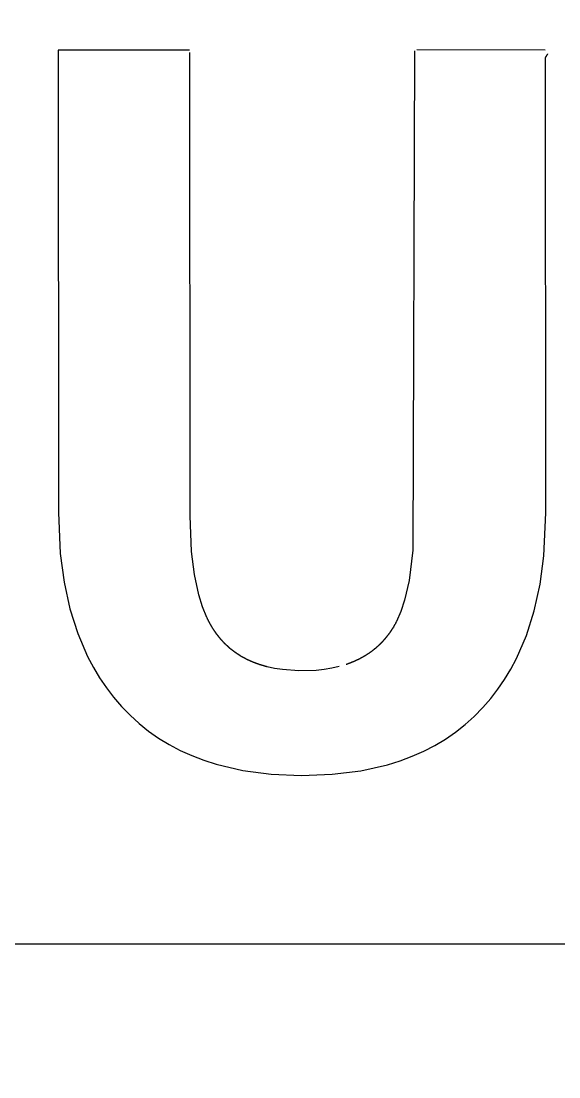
# Model space of a CAD drawing. Header units: millimetres. Extents: x -56261 to 196039, y 9480 to 100001.
# Drawn here: x 33261.166 to 33263.222, y 95866.66 to 95870.694 of the extents above; entities that cross this region are included whole.
import ezdxf

# ---------------------------------------------------------------- set-up
doc = ezdxf.new("R2010")
doc.units = ezdxf.units.MM
doc.set_wipeout_variables(frame=1)
doc.layers.add('SS-AIRCON', color=5, linetype='Continuous')
doc.layers.add('SS-TEXT', color=7, linetype='Continuous')

# ---------------------------------------------------------------- blocks, each defined once
blk = doc.blocks.new('I48T')
at = {"layer": 'SS-AIRCON', "color": 0, "linetype": 'Continuous'}
for p, q in [((617.0001, -191.04143), (628, -191.04143)), ((623.855, -192.01217), (623.7059, -192.04575)), ((624.0151, -191.99219), (623.855, -192.01217)), ((624.1864, -191.98581), (624.0151, -191.99219)), ((624.3568, -191.99304), (624.1864, -191.98581)), ((624.5162, -192.01388), (624.3568, -191.99304)), ((624.6644, -192.04832), (624.5162, -192.01388)), ((623.6355, -192.06764), (623.5679, -192.09293)), ((623.7059, -192.04575), (623.6355, -192.06764)), ((624.7344, -192.07064), (624.6644, -192.04832)), ((624.8016, -192.09637), (624.7344, -192.07064)), ((623.5031, -192.12161), (623.441, -192.1537)), ((623.5679, -192.09293), (623.5031, -192.12161)), ((624.866, -192.12549), (624.8016, -192.09637)), ((624.9277, -192.15801), (624.866, -192.12549)), ((623.3817, -192.18918), (623.3252, -192.22807)), ((623.441, -192.1537), (623.3817, -192.18918)), ((624.9866, -192.19394), (624.9277, -192.15801)), ((625.0427, -192.23326), (624.9866, -192.19394)), ((623.3252, -192.22807), (623.2715, -192.27035)), ((625.096, -192.27598), (625.0427, -192.23326)), ((623.2205, -192.31602), (623.1723, -192.3651)), ((623.2715, -192.27035), (623.2205, -192.31602)), ((625.1466, -192.32209), (625.096, -192.27598)), ((625.1944, -192.37161), (625.1466, -192.32209)), ((623.1723, -192.3651), (623.1282, -192.41578)), ((625.2383, -192.42272), (625.1944, -192.37161)), ((623.1282, -192.41578), (623.088, -192.4679)), ((625.279, -192.47577), (625.2383, -192.42272)), ((623.088, -192.4679), (623.0505, -192.52262)), ((625.3167, -192.53135), (625.279, -192.47577)), ((623.0505, -192.52262), (623.0159, -192.57997)), ((625.3516, -192.58946), (625.3167, -192.53135)), ((623.0159, -192.57997), (622.9841, -192.63992)), ((623.976, -192.59465), (624.0171, -192.58533)), ((624.0171, -192.58533), (624.0603, -192.5783)), ((624.0603, -192.5783), (624.1054, -192.57355)), ((624.1054, -192.57355), (624.2013, -192.57089)), ((624.2013, -192.57089), (624.294, -192.57737)), ((624.294, -192.57737), (624.3374, -192.58404)), ((624.3374, -192.58404), (624.3788, -192.59299)), ((625.3836, -192.6501), (625.3516, -192.58946)), ((622.9841, -192.63992), (622.9289, -192.76769)), ((625.4391, -192.77897), (625.3836, -192.6501)), ((622.9289, -192.76769), (622.885, -192.90594)), ((625.483, -192.91796), (625.4391, -192.77897)), ((623.6315, -192.90248), (623.6562, -192.846)), ((622.885, -192.90594), (622.8524, -193.05467)), ((623.6102, -192.96619), (623.6315, -192.90248)), ((624.7164, -192.86878), (624.7409, -192.92839)), ((623.5849, -193.0753), (623.6102, -192.96619)), ((624.7409, -192.92839), (624.7618, -192.99523)), ((625.5155, -193.06708), (625.483, -192.91796)), ((624.7618, -192.99523), (624.7862, -193.10901)), ((622.8524, -193.05467), (622.8311, -193.2139)), ((623.5635, -193.24602), (623.5849, -193.0753)), ((625.5366, -193.22633), (625.5155, -193.06708)), ((624.7862, -193.10901), (624.8022, -193.23901)), ((622.8311, -193.2139), (622.8201, -193.4547)), ((623.5557, -196.03845), (623.5635, -193.24602)), ((624.8022, -193.23901), (624.8107, -193.43746)), ((625.5468, -193.45644), (625.5366, -193.22633)), ((624.8107, -193.43746), (624.8117, -196.02892)), ((622.8201, -193.4547), (622.8213, -196.00193)), ((625.5477, -196.04178), (625.5466, -193.45638)), ((622.8246, -196.04248), (623.5416, -196.04433))]:
    blk.add_line(p, q, dxfattribs=at)
for points in [[(623.8997, -192.62029), (623.9009, -192.61982, 0.0000249), (623.9022, -192.61935, 0.0000249), (623.9034, -192.61887, 0.0000249), (623.9047, -192.6184, 0.0000249), (623.9059, -192.61793, 0.0000249), (623.9071, -192.61745, 0.000025), (623.9084, -192.61698, 0.000025), (623.9096, -192.6165, 0.000025), (623.9108, -192.61603, 0.000025), (623.9121, -192.61556, 0.000025), (623.9133, -192.61508, 0.000025), (623.9145, -192.61461, 0.000025), (623.9158, -192.61414, 0.000025), (623.917, -192.61366, 0.0000251), (623.9182, -192.61319, 0.000025), (623.9195, -192.61271, 0.0000249), (623.9207, -192.61224, 0.0000251), (623.9219, -192.61177, 0.0000256), (623.9232, -192.61129, 0.0000249), (623.9244, -192.61082, 0.0000233), (623.9256, -192.61035, 0.0000257), (623.9268, -192.60987, 0.0000306), (623.9281, -192.60938, 0.0000233), (623.9293, -192.60892, 0.000008), (623.9304, -192.60851, 0.0000328), (623.9318, -192.60797, 0.0000565), (623.9339, -192.60715, 0.0000277), (623.9367, -192.60607, 0.0000147)], [(624.3789, -192.59292), (624.3802, -192.5933, 0.000021), (624.3815, -192.59368, 0.000021), (624.3828, -192.59406, 0.000021), (624.3841, -192.59444, 0.000021), (624.3854, -192.59482, 0.0000209), (624.3868, -192.5952, 0.0000209), (624.3881, -192.59558, 0.0000209), (624.3894, -192.59596, 0.0000209), (624.3907, -192.59633, 0.0000209), (624.392, -192.59671, 0.0000209), (624.3933, -192.59709, 0.0000209), (624.3946, -192.59747, 0.0000209), (624.3959, -192.59785, 0.0000209), (624.3973, -192.59823, 0.0000209), (624.3986, -192.59861, 0.0000208), (624.3999, -192.59899, 0.0000207), (624.4012, -192.59937, 0.0000208), (624.4025, -192.59975, 0.0000213), (624.4038, -192.60013, 0.0000206), (624.4052, -192.60051, 0.0000193), (624.4065, -192.60088, 0.0000213), (624.4078, -192.60126, 0.0000253), (624.4092, -192.60165, 0.0000192), (624.4104, -192.60202, 0.0000066), (624.4116, -192.60235, 0.0000271), (624.4131, -192.60278, 0.0000465), (624.4154, -192.60344, 0.0000227), (624.4184, -192.6043, 0.000012)], [(624.4184, -192.6043), (624.4196, -192.60474, -0.0000276), (624.4208, -192.60519, -0.0000276), (624.4221, -192.60564, -0.0000275), (624.4233, -192.60608, -0.0000275), (624.4246, -192.60653, -0.0000275), (624.4258, -192.60698, -0.0000275), (624.427, -192.60743, -0.0000275), (624.4283, -192.60788, -0.0000275), (624.4295, -192.60833, -0.0000275), (624.4308, -192.60877, -0.0000274), (624.432, -192.60922, -0.0000274), (624.4333, -192.60967, -0.0000274), (624.4345, -192.61012, -0.0000274), (624.4357, -192.61057, -0.0000274), (624.437, -192.61102, -0.0000274), (624.4382, -192.61147, -0.0000272), (624.4395, -192.61192, -0.0000274), (624.4407, -192.61237, -0.0000279), (624.442, -192.61283, -0.0000271), (624.4432, -192.61328, -0.0000253), (624.4444, -192.61372, -0.0000279), (624.4457, -192.61418, -0.0000333), (624.447, -192.61465, -0.0000252), (624.4482, -192.61508, -0.0000087), (624.4493, -192.61548, -0.0000356), (624.4507, -192.61599, -0.0000612), (624.4528, -192.61678, -0.0000299), (624.4557, -192.6178, -0.0000158)], [(624.4557, -192.6178), (624.4569, -192.61833, 0.0000523), (624.458, -192.61885, 0.0000523), (624.4592, -192.61938, 0.0000523), (624.4604, -192.6199, 0.0000522), (624.4616, -192.62042, 0.0000522), (624.4628, -192.62095, 0.0000522), (624.4639, -192.62147, 0.0000522), (624.4651, -192.62199, 0.0000522), (624.4663, -192.62251, 0.0000522), (624.4675, -192.62304, 0.0000522), (624.4687, -192.62356, 0.0000521), (624.4699, -192.62408, 0.0000521), (624.4711, -192.6246, 0.0000521), (624.4722, -192.62512, 0.0000522), (624.4734, -192.62564, 0.000052), (624.4746, -192.62617, 0.0000517), (624.4758, -192.62669, 0.0000521), (624.477, -192.62721, 0.0000532), (624.4782, -192.62773, 0.0000517), (624.4793, -192.62825, 0.0000482), (624.4805, -192.62877, 0.0000532), (624.4817, -192.62929, 0.0000634), (624.4829, -192.62983, 0.0000481), (624.4841, -192.63033, 0.0000165), (624.4851, -192.63079, 0.0000678), (624.4865, -192.63137, 0.0001166), (624.4885, -192.63227, 0.000057), (624.4912, -192.63345, 0.0000302)], [(623.771, -192.6985), (623.772, -192.69773, 0.0000338), (623.773, -192.69697, 0.0000338), (623.7739, -192.6962, 0.0000338), (623.7749, -192.69543, 0.0000337), (623.7759, -192.69466, 0.0000337), (623.7769, -192.6939, 0.0000337), (623.7778, -192.69313, 0.0000337), (623.7788, -192.69236, 0.0000337), (623.7798, -192.69159, 0.0000337), (623.7807, -192.69082, 0.0000337), (623.7817, -192.69005, 0.0000337), (623.7827, -192.68928, 0.0000336), (623.7837, -192.68851, 0.0000337), (623.7846, -192.68774, 0.0000337), (623.7856, -192.68697, 0.0000336), (623.7866, -192.6862, 0.0000334), (623.7875, -192.68543, 0.0000337), (623.7885, -192.68466, 0.0000343), (623.7895, -192.68389, 0.0000334), (623.7905, -192.68312, 0.0000311), (623.7914, -192.68235, 0.0000344), (623.7924, -192.68158, 0.0000409), (623.7934, -192.68078, 0.0000311), (623.7943, -192.68003, 0.0000107), (623.7952, -192.67936, 0.0000438), (623.7963, -192.67849, 0.0000753), (623.798, -192.67715, 0.0000368), (623.8002, -192.67539, 0.0000195)], [(623.8002, -192.67539), (623.8012, -192.67471), (623.8023, -192.67402), (623.8033, -192.67334), (623.8043, -192.67265), (623.8054, -192.67197), (623.8064, -192.67128), (623.8075, -192.6706), (623.8085, -192.66991), (623.8095, -192.66922), (623.8106, -192.66854), (623.8116, -192.66785), (623.8127, -192.66716), (623.8137, -192.66648), (623.8147, -192.66579), (623.8158, -192.6651), (623.8168, -192.66442), (623.8179, -192.66373), (623.8189, -192.66304, 0.000001), (623.82, -192.66235, 0.000001), (623.821, -192.66166, 0.0000009), (623.822, -192.66098, 0.000001), (623.8231, -192.66029, 0.0000012), (623.8242, -192.65958, 0.0000009), (623.8252, -192.65891, 0.0000003), (623.8261, -192.65831, 0.0000013), (623.8273, -192.65753, 0.0000022), (623.8291, -192.65634, 0.0000011), (623.8315, -192.65477, 0.0000006)], [(623.8315, -192.65477), (623.8326, -192.65416, -0.0000292), (623.8337, -192.65354, -0.0000292), (623.8348, -192.65293, -0.0000292), (623.8359, -192.65231, -0.0000292), (623.837, -192.65169, -0.0000292), (623.8381, -192.65108, -0.0000292), (623.8392, -192.65046, -0.0000292), (623.8403, -192.64984, -0.0000292), (623.8414, -192.64923, -0.0000292), (623.8425, -192.64861, -0.0000292), (623.8436, -192.64799, -0.0000292), (623.8447, -192.64738, -0.0000291), (623.8458, -192.64676, -0.0000291), (623.8469, -192.64615, -0.0000292), (623.848, -192.64553, -0.0000291), (623.8491, -192.64491, -0.0000289), (623.8502, -192.6443, -0.0000292), (623.8513, -192.64368, -0.0000297), (623.8524, -192.64306, -0.0000289), (623.8535, -192.64245, -0.000027), (623.8546, -192.64184, -0.0000297), (623.8557, -192.64122, -0.0000354), (623.8568, -192.64058, -0.0000269), (623.8579, -192.63998, -0.0000092), (623.8589, -192.63945, -0.0000379), (623.8601, -192.63875, -0.0000652), (623.862, -192.63769, -0.0000319), (623.8645, -192.63629, -0.0000169)], [(623.8645, -192.63629), (623.8657, -192.63575, -0.0000643), (623.8669, -192.63521, -0.0000643), (623.868, -192.63468, -0.0000643), (623.8692, -192.63414, -0.0000643), (623.8704, -192.6336, -0.0000643), (623.8715, -192.63307, -0.0000643), (623.8727, -192.63253, -0.0000643), (623.8739, -192.63199, -0.0000643), (623.8751, -192.63146, -0.0000643), (623.8762, -192.63092, -0.0000644), (623.8774, -192.63039, -0.0000644), (623.8786, -192.62985, -0.0000643), (623.8798, -192.62932, -0.0000644), (623.8809, -192.62879, -0.0000645), (623.8821, -192.62825, -0.0000644), (623.8833, -192.62772, -0.000064), (623.8845, -192.62719, -0.0000645), (623.8856, -192.62666, -0.0000658), (623.8868, -192.62612, -0.000064), (623.888, -192.62559, -0.0000597), (623.8891, -192.62506, -0.000066), (623.8903, -192.62453, -0.0000786), (623.8915, -192.62398, -0.0000597), (623.8927, -192.62347, -0.0000205), (623.8937, -192.623, -0.0000842), (623.895, -192.62241, -0.0001449), (623.897, -192.62149, -0.0000709), (623.8997, -192.62029, -0.0000376)], [(624.4912, -192.63345), (624.4923, -192.63406, 0.0001251), (624.4934, -192.63467, 0.0001251), (624.4945, -192.63528, 0.0001251), (624.4957, -192.63589, 0.000125), (624.4968, -192.6365, 0.000125), (624.4979, -192.63711, 0.000125), (624.499, -192.63772, 0.0001249), (624.5001, -192.63832, 0.0001249), (624.5012, -192.63893, 0.0001249), (624.5023, -192.63954, 0.0001249), (624.5034, -192.64014, 0.0001248), (624.5045, -192.64075, 0.0001247), (624.5057, -192.64136, 0.0001248), (624.5068, -192.64196, 0.000125), (624.5079, -192.64257, 0.0001246), (624.509, -192.64317, 0.0001239), (624.5101, -192.64377, 0.0001249), (624.5112, -192.64438, 0.0001274), (624.5123, -192.64498, 0.0001237), (624.5135, -192.64558, 0.0001155), (624.5146, -192.64618, 0.0001275), (624.5157, -192.64678, 0.0001519), (624.5168, -192.6474, 0.0001153), (624.5179, -192.64798, 0.0000396), (624.5189, -192.64851, 0.0001625), (624.5202, -192.64918, 0.0002796), (624.5221, -192.65022, 0.0001366), (624.5246, -192.65158, 0.0000724)], [(624.5246, -192.65158), (624.5257, -192.65226, -0.000022), (624.5267, -192.65295, -0.000022), (624.5278, -192.65363, -0.000022), (624.5288, -192.65432, -0.000022), (624.5299, -192.65501, -0.000022), (624.5309, -192.65569, -0.000022), (624.5319, -192.65638, -0.000022), (624.533, -192.65706, -0.000022), (624.534, -192.65775, -0.000022), (624.5351, -192.65844, -0.000022), (624.5361, -192.65912, -0.000022), (624.5372, -192.65981, -0.000022), (624.5382, -192.6605, -0.000022), (624.5392, -192.66119, -0.000022), (624.5403, -192.66187, -0.000022), (624.5413, -192.66256, -0.0000218), (624.5424, -192.66325, -0.000022), (624.5434, -192.66394, -0.0000225), (624.5445, -192.66462, -0.0000218), (624.5455, -192.66531, -0.0000204), (624.5465, -192.66599, -0.0000225), (624.5476, -192.66669, -0.0000268), (624.5487, -192.6674, -0.0000203), (624.5497, -192.66806, -0.000007), (624.5506, -192.66866, -0.0000287), (624.5518, -192.66944, -0.0000494), (624.5536, -192.67063, -0.0000241), (624.5559, -192.67219, -0.0000128)], [(624.5559, -192.67219), (624.5569, -192.67294, -0.0000453), (624.5579, -192.67369, -0.0000453), (624.5589, -192.67443, -0.0000453), (624.5599, -192.67518, -0.0000454), (624.5609, -192.67593, -0.0000454), (624.5619, -192.67667, -0.0000454), (624.5628, -192.67742, -0.0000454), (624.5638, -192.67816, -0.0000454), (624.5648, -192.67891, -0.0000455), (624.5658, -192.67966, -0.0000455), (624.5668, -192.6804, -0.0000455), (624.5678, -192.68115, -0.0000455), (624.5687, -192.6819, -0.0000456), (624.5697, -192.68264, -0.0000457), (624.5707, -192.68339, -0.0000456), (624.5717, -192.68414, -0.0000453), (624.5727, -192.68488, -0.0000457), (624.5737, -192.68563, -0.0000467), (624.5746, -192.68638, -0.0000454), (624.5756, -192.68712, -0.0000424), (624.5766, -192.68786, -0.0000468), (624.5776, -192.68862, -0.0000558), (624.5786, -192.68939, -0.0000424), (624.5796, -192.69011, -0.0000146), (624.5804, -192.69076, -0.0000598), (624.5815, -192.6916, -0.000103), (624.5832, -192.69289, -0.0000504), (624.5854, -192.69459, -0.0000267)], [(623.7188, -192.75147), (623.7196, -192.75054, 0.000026), (623.7204, -192.74962, 0.000026), (623.7213, -192.7487, 0.000026), (623.7221, -192.74777, 0.000026), (623.7229, -192.74685, 0.000026), (623.7238, -192.74593, 0.000026), (623.7246, -192.745, 0.000026), (623.7254, -192.74408, 0.000026), (623.7262, -192.74316, 0.000026), (623.7271, -192.74223, 0.000026), (623.7279, -192.74131, 0.000026), (623.7287, -192.74039, 0.000026), (623.7296, -192.73946, 0.000026), (623.7304, -192.73854, 0.0000261), (623.7312, -192.73761, 0.000026), (623.732, -192.73669, 0.0000258), (623.7329, -192.73576, 0.0000261), (623.7337, -192.73484, 0.0000266), (623.7345, -192.73391, 0.0000258), (623.7354, -192.73299, 0.0000241), (623.7362, -192.73207, 0.0000266), (623.737, -192.73114, 0.0000317), (623.7379, -192.73019, 0.0000241), (623.7387, -192.72929, 0.0000083), (623.7394, -192.72848, 0.000034), (623.7403, -192.72744, 0.0000584), (623.7418, -192.72584, 0.0000286), (623.7437, -192.72374, 0.0000151)], [(623.7437, -192.72374), (623.7446, -192.7229, 0.0000768), (623.7455, -192.72206, 0.0000768), (623.7464, -192.72122, 0.0000768), (623.7473, -192.72038, 0.0000768), (623.7482, -192.71955, 0.0000769), (623.7492, -192.71871, 0.0000769), (623.7501, -192.71787, 0.0000769), (623.751, -192.71703, 0.0000769), (623.7519, -192.71619, 0.0000769), (623.7528, -192.71535, 0.0000769), (623.7537, -192.71451, 0.0000769), (623.7546, -192.71367, 0.0000769), (623.7555, -192.71283, 0.0000769), (623.7565, -192.71199, 0.0000771), (623.7574, -192.71114, 0.0000769), (623.7583, -192.7103, 0.0000764), (623.7592, -192.70946, 0.0000771), (623.7601, -192.70862, 0.0000787), (623.761, -192.70778, 0.0000765), (623.7619, -192.70693, 0.0000714), (623.7628, -192.7061, 0.0000788), (623.7638, -192.70525, 0.000094), (623.7647, -192.70438, 0.0000713), (623.7656, -192.70356, 0.0000245), (623.7664, -192.70282, 0.0001006), (623.7674, -192.70188, 0.0001732), (623.769, -192.70041, 0.0000847), (623.771, -192.6985, 0.0000449)], [(624.5854, -192.69459), (624.5863, -192.69543, 0.0000294), (624.5873, -192.69627, 0.0000293), (624.5882, -192.69711, 0.0000293), (624.5891, -192.69795, 0.0000293), (624.59, -192.69879, 0.0000293), (624.591, -192.69963, 0.0000293), (624.5919, -192.70047, 0.0000293), (624.5928, -192.70132, 0.0000293), (624.5937, -192.70216, 0.0000293), (624.5946, -192.703, 0.0000293), (624.5956, -192.70384, 0.0000293), (624.5965, -192.70468, 0.0000292), (624.5974, -192.70552, 0.0000292), (624.5983, -192.70636, 0.0000293), (624.5993, -192.7072, 0.0000292), (624.6002, -192.70805, 0.000029), (624.6011, -192.70889, 0.0000293), (624.602, -192.70973, 0.0000298), (624.603, -192.71057, 0.000029), (624.6039, -192.71141, 0.0000271), (624.6048, -192.71225, 0.0000299), (624.6057, -192.71309, 0.0000356), (624.6067, -192.71396, 0.000027), (624.6076, -192.71478, 0.0000093), (624.6084, -192.71551, 0.0000381), (624.6094, -192.71646, 0.0000654), (624.6111, -192.71792, 0.000032), (624.6132, -192.71983, 0.0000169)], [(624.6132, -192.71983), (624.614, -192.72073, 0.0000085), (624.6148, -192.72162, 0.0000085), (624.6157, -192.72252, 0.0000085), (624.6165, -192.72342, 0.0000085), (624.6173, -192.72432, 0.0000085), (624.6182, -192.72522, 0.0000085), (624.619, -192.72612, 0.0000085), (624.6199, -192.72702, 0.0000085), (624.6207, -192.72792, 0.0000085), (624.6215, -192.72882, 0.0000085), (624.6224, -192.72972, 0.0000085), (624.6232, -192.73062, 0.0000085), (624.6241, -192.73152, 0.0000085), (624.6249, -192.73242, 0.0000085), (624.6258, -192.73332, 0.0000085), (624.6266, -192.73422, 0.0000084), (624.6274, -192.73512, 0.0000085), (624.6283, -192.73602, 0.0000087), (624.6291, -192.73692, 0.0000084), (624.63, -192.73782, 0.0000078), (624.6308, -192.73872, 0.0000087), (624.6316, -192.73962, 0.0000103), (624.6325, -192.74055, 0.0000078), (624.6333, -192.74143, 0.0000027), (624.6341, -192.74222, 0.000011), (624.635, -192.74323, 0.000019), (624.6365, -192.7448, 0.0000093), (624.6384, -192.74684, 0.0000049)], [(623.6743, -192.81332), (623.675, -192.81226, 0.0000711), (623.6757, -192.8112, 0.0000711), (623.6764, -192.81013, 0.000071), (623.6771, -192.80907, 0.000071), (623.6778, -192.80801, 0.000071), (623.6785, -192.80694, 0.000071), (623.6792, -192.80588, 0.000071), (623.6799, -192.80482, 0.0000709), (623.6806, -192.80375, 0.0000709), (623.6813, -192.80269, 0.0000709), (623.682, -192.80162, 0.0000709), (623.6827, -192.80056, 0.0000708), (623.6834, -192.79949, 0.0000709), (623.6841, -192.79843, 0.000071), (623.6848, -192.79736, 0.0000708), (623.6855, -192.79629, 0.0000703), (623.6862, -192.79523, 0.0000709), (623.6869, -192.79416, 0.0000723), (623.6876, -192.79309, 0.0000702), (623.6883, -192.79202, 0.0000656), (623.689, -192.79096, 0.0000724), (623.6897, -192.78989, 0.0000862), (623.6905, -192.78878, 0.0000654), (623.6911, -192.78775, 0.0000225), (623.6917, -192.78681, 0.0000922), (623.6925, -192.78561, 0.0001586), (623.6937, -192.78375, 0.0000775), (623.6953, -192.78133, 0.0000411)], [(623.6953, -192.78133), (623.6961, -192.78033, -0.0000067), (623.6969, -192.77933, -0.0000067), (623.6977, -192.77833, -0.0000067), (623.6984, -192.77734, -0.0000067), (623.6992, -192.77634, -0.0000067), (623.7, -192.77534, -0.0000067), (623.7008, -192.77435, -0.0000067), (623.7016, -192.77335, -0.0000068), (623.7024, -192.77236, -0.0000068), (623.7031, -192.77136, -0.0000068), (623.7039, -192.77036, -0.0000068), (623.7047, -192.76937, -0.0000068), (623.7055, -192.76837, -0.0000068), (623.7063, -192.76738, -0.0000068), (623.707, -192.76638, -0.0000068), (623.7078, -192.76539, -0.0000067), (623.7086, -192.76439, -0.0000068), (623.7094, -192.7634, -0.0000069), (623.7102, -192.7624, -0.0000067), (623.711, -192.76141, -0.0000063), (623.7117, -192.76042, -0.0000069), (623.7125, -192.75942, -0.0000083), (623.7133, -192.75839, -0.0000063), (623.7141, -192.75743, -0.0000022), (623.7148, -192.75656, -0.0000088), (623.7156, -192.75544, -0.0000152), (623.717, -192.75372, -0.0000074), (623.7188, -192.75147, -0.0000039)], [(624.6384, -192.74684), (624.6392, -192.74783, -0.0000279), (624.64, -192.74882, -0.0000279), (624.6408, -192.74981, -0.0000279), (624.6415, -192.7508, -0.0000279), (624.6423, -192.75178, -0.000028), (624.6431, -192.75277, -0.000028), (624.6439, -192.75376, -0.000028), (624.6447, -192.75474, -0.0000281), (624.6455, -192.75573, -0.0000281), (624.6463, -192.75672, -0.0000281), (624.647, -192.7577, -0.0000281), (624.6478, -192.75869, -0.0000281), (624.6486, -192.75967, -0.0000282), (624.6494, -192.76065, -0.0000283), (624.6502, -192.76164, -0.0000282), (624.651, -192.76262, -0.0000281), (624.6517, -192.7636, -0.0000284), (624.6525, -192.76459, -0.000029), (624.6533, -192.76557, -0.0000282), (624.6541, -192.76655, -0.0000263), (624.6549, -192.76752, -0.0000291), (624.6556, -192.76851, -0.0000347), (624.6564, -192.76952, -0.0000264), (624.6572, -192.77047, -0.0000091), (624.6579, -192.77133, -0.0000372), (624.6588, -192.77243, -0.0000642), (624.6601, -192.77413, -0.0000314), (624.6619, -192.77635, -0.0000167)], [(624.6619, -192.77635), (624.6626, -192.77742, -0.0000357), (624.6633, -192.77848, -0.0000357), (624.664, -192.77955, -0.0000357), (624.6648, -192.78061, -0.0000357), (624.6655, -192.78168, -0.0000357), (624.6662, -192.78275, -0.0000357), (624.6669, -192.78381, -0.0000357), (624.6677, -192.78488, -0.0000357), (624.6684, -192.78595, -0.0000358), (624.6691, -192.78701, -0.0000358), (624.6698, -192.78808, -0.0000358), (624.6706, -192.78915, -0.0000358), (624.6713, -192.79021, -0.0000358), (624.672, -192.79128, -0.0000359), (624.6727, -192.79235, -0.0000358), (624.6734, -192.79341, -0.0000356), (624.6742, -192.79448, -0.0000359), (624.6749, -192.79555, -0.0000366), (624.6756, -192.79661, -0.0000356), (624.6763, -192.79768, -0.0000332), (624.6771, -192.79874, -0.0000367), (624.6778, -192.79981, -0.0000437), (624.6785, -192.80091, -0.0000332), (624.6792, -192.80194, -0.0000114), (624.6799, -192.80288, -0.0000469), (624.6807, -192.80408, -0.0000807), (624.6819, -192.80592, -0.0000395), (624.6835, -192.80834, -0.0000209)], [(623.6562, -192.84602), (623.6568, -192.84494), (623.6574, -192.84385), (623.658, -192.84276), (623.6586, -192.84168, -1), (623.6592, -192.84059), (623.6598, -192.8395, -1), (623.6604, -192.83842, -1), (623.661, -192.83733), (623.6616, -192.83624), (623.6622, -192.83515, -1), (623.6628, -192.83406), (623.6634, -192.83297), (623.664, -192.83189), (623.6646, -192.8308), (623.6653, -192.82971), (623.6659, -192.82862), (623.6665, -192.82753), (623.6671, -192.82643), (623.6677, -192.82534), (623.6683, -192.82425), (623.6689, -192.82317), (623.6695, -192.82207), (623.6701, -192.82094), (623.6707, -192.81988), (623.6712, -192.81893), (623.6719, -192.8177), (623.673, -192.8158, -1), (623.6743, -192.81332)], [(624.6835, -192.80834), (624.6842, -192.80945, -0.000016), (624.6848, -192.81056, -0.000016), (624.6855, -192.81167, -0.000016), (624.6861, -192.81278, -0.0000159), (624.6867, -192.81389, -0.0000159), (624.6874, -192.815, -0.0000159), (624.688, -192.81611, -0.0000159), (624.6887, -192.81722, -0.0000159), (624.6893, -192.81833, -0.0000159), (624.6899, -192.81945, -0.0000159), (624.6906, -192.82056, -0.0000159), (624.6912, -192.82167, -0.0000159), (624.6918, -192.82278, -0.0000159), (624.6925, -192.8239, -0.0000159), (624.6931, -192.82501, -0.0000158), (624.6938, -192.82613, -0.0000157), (624.6944, -192.82724, -0.0000159), (624.695, -192.82835, -0.0000162), (624.6957, -192.82947, -0.0000157), (624.6963, -192.83058, -0.0000147), (624.697, -192.83169, -0.0000162), (624.6976, -192.83282, -0.0000193), (624.6983, -192.83397, -0.0000146), (624.6989, -192.83505, -0.000005), (624.6995, -192.83603, -0.0000206), (624.7002, -192.83728, -0.0000354), (624.7013, -192.83922, -0.0000173), (624.7027, -192.84176, -0.0000092)], [(624.7027, -192.84176), (624.7032, -192.84266, -0.0000664), (624.7036, -192.84356, -0.0000664), (624.7041, -192.84445, -0.0000664), (624.7046, -192.84535, -0.0000665), (624.705, -192.84625, -0.0000665), (624.7055, -192.84715, -0.0000665), (624.7059, -192.84805, -0.0000665), (624.7064, -192.84895, -0.0000665), (624.7068, -192.84985, -0.0000665), (624.7073, -192.85075, -0.0000665), (624.7077, -192.85165, -0.0000665), (624.7082, -192.85255, -0.0000664), (624.7086, -192.85345, -0.0000665), (624.7091, -192.85435, -0.0000666), (624.7095, -192.85525, -0.0000664), (624.71, -192.85615, -0.000066), (624.7104, -192.85705, -0.0000666), (624.7109, -192.85796, -0.000068), (624.7113, -192.85886, -0.000066), (624.7118, -192.85976, -0.0000617), (624.7122, -192.86065, -0.0000681), (624.7127, -192.86156, -0.0000811), (624.7131, -192.86249, -0.0000616), (624.7136, -192.86336, -0.0000212), (624.714, -192.86415, -0.0000869), (624.7145, -192.86517, -0.0001495), (624.7152, -192.86673, -0.0000731), (624.7162, -192.86877, -0.0000387)], [(622.8212, -196.00197), (622.8208, -196.00264, -0.0001979), (622.8204, -196.0033, -0.0001979), (622.82, -196.00397, -0.0001978), (622.8196, -196.00464, -0.0001978), (622.8191, -196.0053, -0.0001978), (622.8187, -196.00597, -0.0001978), (622.8183, -196.00664, -0.0001977), (622.8179, -196.0073, -0.0001977), (622.8175, -196.00797, -0.0001977), (622.8171, -196.00863, -0.0001977), (622.8167, -196.0093, -0.0001976), (622.8163, -196.00996, -0.0001975), (622.8159, -196.01063, -0.0001976), (622.8154, -196.01129, -0.0001979), (622.815, -196.01195, -0.0001974), (622.8146, -196.01262, -0.0001961), (622.8142, -196.01328, -0.0001978), (622.8138, -196.01394, -0.0002018), (622.8134, -196.01461, -0.000196), (622.8129, -196.01527, -0.000183), (622.8125, -196.01592, -0.000202), (622.8121, -196.01659, -0.0002407), (622.8117, -196.01727, -0.0001827), (622.8113, -196.01791, -0.0000627), (622.8109, -196.01849, -0.0002576), (622.8104, -196.01924, -0.0004431), (622.8097, -196.02038, -0.0002166), (622.8087, -196.02188, -0.0001148)], [(624.8129, -196.04214), (624.8374, -196.04212, -0.0000011), (624.8619, -196.04211, -0.0000011), (624.8864, -196.0421, -0.0000011), (624.9109, -196.04209, -0.0000011), (624.9354, -196.04207, -0.0000011), (624.9599, -196.04206, -0.0000011), (624.9844, -196.04205, -0.0000011), (625.0089, -196.04203, -0.0000011), (625.0334, -196.04202, -0.0000011), (625.0579, -196.04201, -0.0000011), (625.0823, -196.042, -0.0000011), (625.1068, -196.04198, -0.0000011), (625.1313, -196.04197, -0.0000011), (625.1558, -196.04196, -0.0000011), (625.1803, -196.04195, -0.0000011), (625.2048, -196.04194, -0.0000011), (625.2293, -196.04192, -0.0000011), (625.2538, -196.04191, -0.0000011), (625.2783, -196.0419, -0.0000011), (625.3028, -196.04189, -0.000001), (625.3271, -196.04188, -0.0000011), (625.3518, -196.04187, -0.0000013), (625.377, -196.04186, -0.000001), (625.4007, -196.04185, -0.0000003), (625.4222, -196.04184, -0.0000014), (625.4497, -196.04182, -0.0000025), (625.4922, -196.04181, -0.0000012), (625.5477, -196.04178, -0.0000006)]]:
    blk.add_lwpolyline(points, format="xyb", dxfattribs=at)
blk = doc.blocks.new('A$C43DE16F2')
blk.add_wipeout([(-0.0004, 14550.0006), (-0.0004, 0.0006), (29099.9996, 0.0006), (29099.9996, 14550.0006)]).dxf.layer = 'SS-TEXT'
at = {"layer": 'SS-TEXT', "linetype": 'Continuous', "xscale": 1.577261091527505, "yscale": 1.577261091527505, "zscale": 1.577261091527505, "rotation": 180}
blk.add_blockref('I48T', (11081.9185, 7128.4569), dxfattribs=at)

msp = doc.modelspace()

# ---------------------------------------------------------------- block references
at = {"layer": 'SS-TEXT', "xscale": 0.4331186193392458, "yscale": 0.4331186193392458, "zscale": 0.4331186193392458}
msp.add_blockref('A$C43DE16F2', (28888.8606, 92649.191), dxfattribs=at)

doc.saveas('drawing.dxf')
